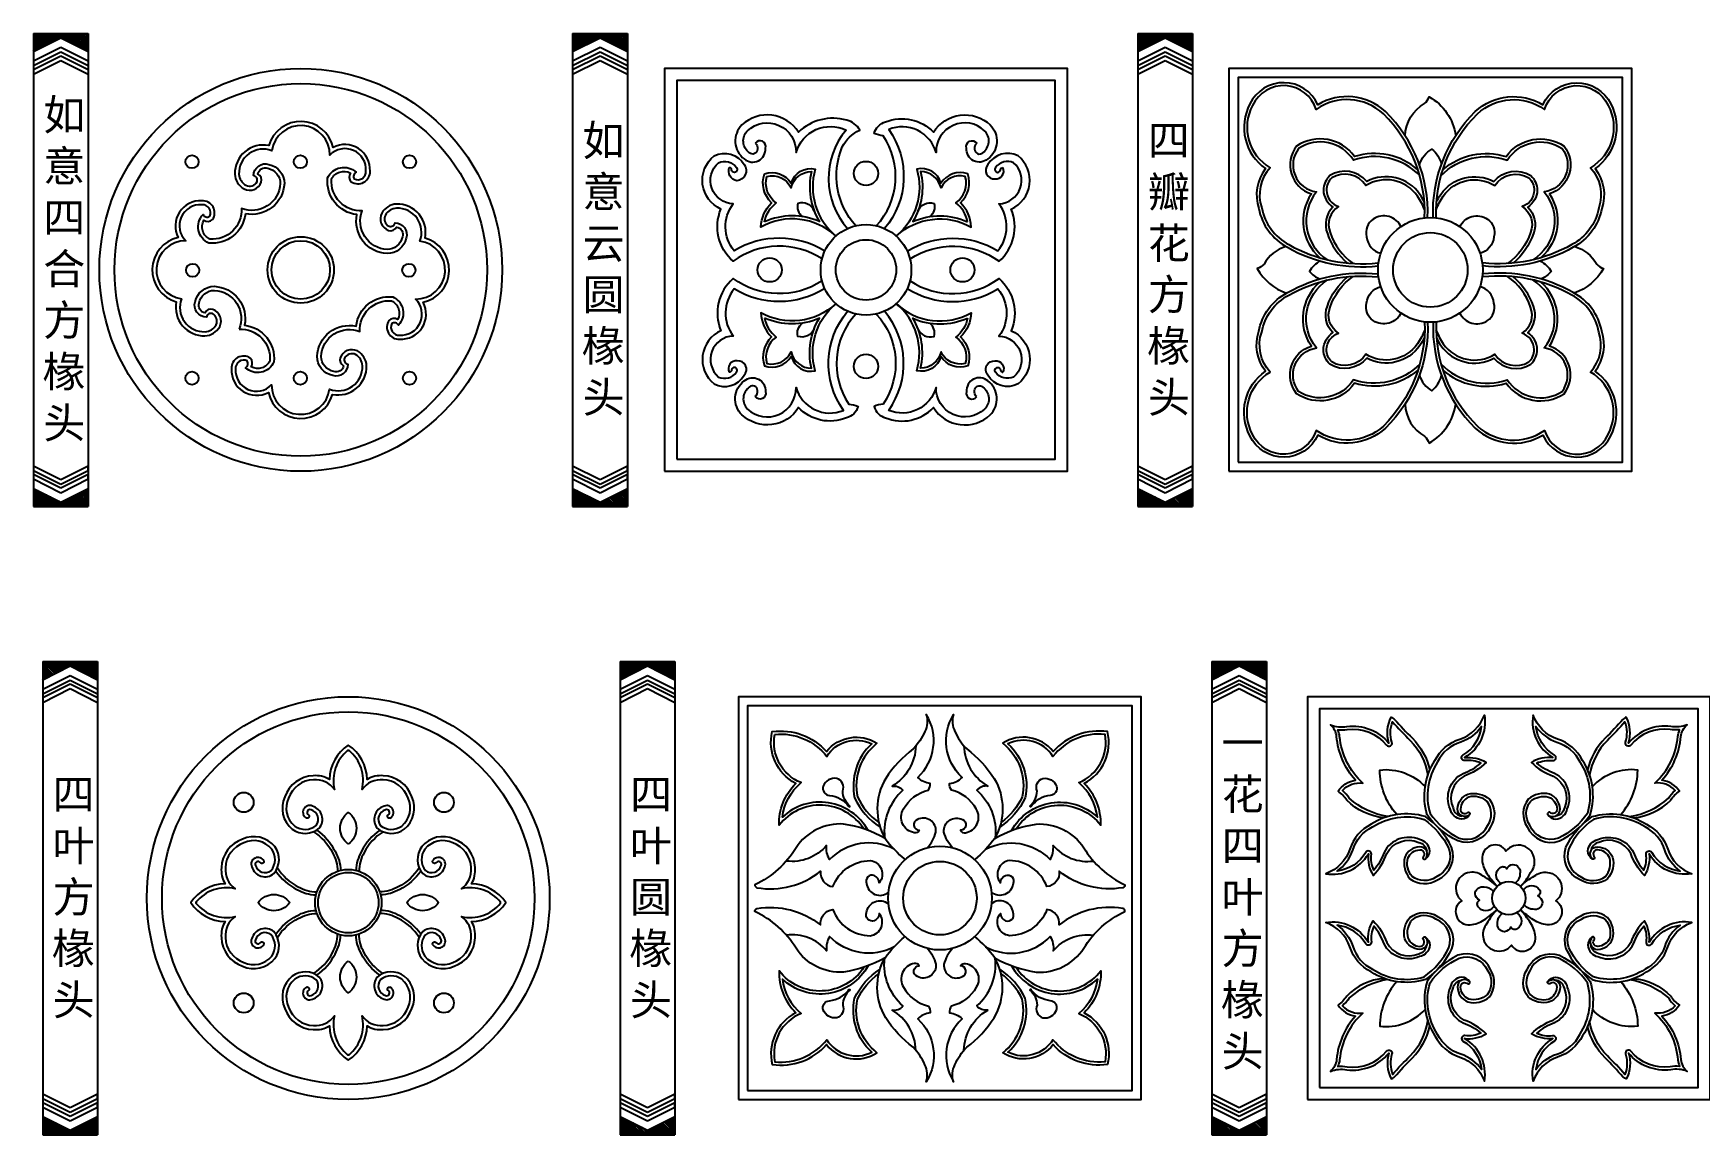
# Model space of a CAD drawing. Extents: x -66030 to 95157, y -13132 to 45879.
# Drawn here: x -62787 to -61132, y -326 to 767 of the extents above; entities that cross this region are included whole.
import ezdxf

# ---------------------------------------------------------------- set-up
doc = ezdxf.new("R2010")
doc.units = 0
doc.header["$LTSCALE"] = 100
doc.header["$MEASUREMENT"] = 0
for name, color, linetype in [('3', 11, 'CONTINUOUS'), ('4', 121, 'CONTINUOUS'), ('BH', 21, 'CONTINUOUS'), ('TEXT', 105, 'CONTINUOUS')]:
    doc.layers.add(name, color=color, linetype=linetype)
doc.styles.add('HZ', font='simhei.ttf')

# ---------------------------------------------------------------- blocks, each defined once
blk = doc.blocks.new('A$C16F37A51')
at = {"layer": '3'}
for p, q in [((0, 469.8), (0, 0)), ((0, 469.8), (54.4, 469.8)), ((0, 469.8), (0, 451.8)), ((0, 451.8), (27.2, 465.4)), ((27.2, 465.4), (54.4, 451.8)), ((54.4, 469.8), (54.4, 0)), ((54.4, 469.8), (54.4, 451.8)), ((0, 442.5), (27.2, 456.1)), ((0, 437.8), (27.2, 451.4)), ((0, 434), (27.2, 447.6)), ((27.2, 456.1), (54.4, 442.5)), ((27.2, 451.4), (54.4, 437.8)), ((27.2, 447.6), (54.4, 434)), ((0, 429.3), (27.2, 442.9)), ((0, 442.5), (0, 437.8)), ((0, 434), (0, 429.3)), ((27.2, 442.9), (54.4, 429.3)), ((54.4, 442.5), (54.4, 437.8)), ((54.4, 434), (54.4, 429.3)), ((0, 40.5), (27.2, 26.9)), ((0, 35.8), (27.2, 22.2)), ((27.2, 26.9), (54.4, 40.5)), ((27.2, 22.2), (54.4, 35.8)), ((54.4, 35.8), (54.4, 40.5)), ((0, 32), (27.2, 18.4)), ((0, 27.3), (27.2, 13.7)), ((0, 18), (27.2, 4.4)), ((27.2, 18.4), (54.4, 32)), ((27.2, 13.7), (54.4, 27.3)), ((27.2, 4.4), (54.4, 18)), ((54.4, 27.3), (54.4, 32)), ((54.4, 0), (54.4, 18)), ((0, 0), (54.4, 0))]:
    blk.add_line(p, q, dxfattribs=at)
at = {"layer": 'BH'}
for p, q in [((11.9, 457.8), (0, 469.6)), ((10.5, 457), (0, 467.5)), ((9, 456.3), (0, 465.4)), ((13.3, 458.5), (1.9, 469.8)), ((14.7, 459.2), (4, 469.8)), ((16.1, 459.9), (6.2, 469.8)), ((17.5, 460.6), (8.3, 469.8)), ((18.9, 461.3), (10.4, 469.8)), ((20.4, 462), (12.5, 469.8)), ((21.8, 462.7), (14.7, 469.8)), ((23.2, 463.4), (16.8, 469.8)), ((24.6, 464.1), (18.9, 469.8)), ((26, 464.8), (21, 469.8)), ((27.9, 465.1), (23.1, 469.8)), ((32.1, 462.9), (25.3, 469.8)), ((36.4, 460.8), (27.4, 469.8)), ((40.6, 458.7), (29.5, 469.8)), ((44.9, 456.6), (31.6, 469.8)), ((49.1, 454.4), (33.7, 469.8)), ((53.4, 452.3), (35.9, 469.8)), ((54.4, 453.4), (38, 469.8)), ((54.4, 455.6), (40.1, 469.8)), ((54.4, 457.7), (42.2, 469.8)), ((54.4, 459.8), (44.4, 469.8)), ((54.4, 461.9), (46.5, 469.8)), ((54.4, 464), (48.6, 469.8)), ((54.4, 466.2), (50.7, 469.8)), ((54.4, 468.3), (52.8, 469.8)), ((7.6, 455.6), (0, 463.3)), ((6.2, 454.9), (0, 461.1)), ((4.8, 454.2), (0, 459)), ((3.4, 453.5), (0, 456.9)), ((2, 452.8), (0, 454.8)), ((0.6, 452.1), (0, 452.7)), ((18.1, 0), (0.1, 17.9)), ((54.4, 14.6), (52.1, 16.9)), ((54.4, 16.7), (53.5, 17.6)), ((15.9, 0), (0, 15.9)), ((13.8, 0), (0, 13.8)), ((11.7, 0), (0, 11.7)), ((9.6, 0), (0, 9.6)), ((7.5, 0), (0, 7.5)), ((5.3, 0), (0, 5.3)), ((3.2, 0), (0, 3.2)), ((1.1, 0), (0, 1.1)), ((20.2, 0), (4.4, 15.8)), ((22.3, 0), (8.6, 13.7)), ((24.4, 0), (12.9, 11.6)), ((26.6, 0), (17.1, 9.4)), ((28.7, 0), (21.4, 7.3)), ((30.8, 0), (25.6, 5.2)), ((32.9, 0), (28.1, 4.8)), ((35, 0), (29.5, 5.6)), ((37.2, 0), (30.9, 6.3)), ((39.3, 0), (32.3, 7)), ((41.4, 0), (33.7, 7.7)), ((43.5, 0), (35.1, 8.4)), ((45.6, 0), (36.6, 9.1)), ((47.8, 0), (38, 9.8)), ((49.9, 0), (39.4, 10.5)), ((52, 0), (40.8, 11.2)), ((54.1, 0), (42.2, 11.9)), ((54.4, 1.9), (43.6, 12.6)), ((54.4, 4), (45, 13.3)), ((54.4, 6.1), (46.5, 14)), ((54.4, 8.2), (47.9, 14.7)), ((54.4, 10.4), (49.3, 15.5)), ((54.4, 12.5), (50.7, 16.2))]:
    blk.add_line(p, q, dxfattribs=at)

msp = doc.modelspace()

# ---------------------------------------------------------------- linework, layer by layer
at = {"layer": '4'}
for points in [[(-62147.7, 344.3), (-61771.7, 344.3), (-61771.7, 720.3), (-62147.7, 720.3)], [(-61590.2, 341.3), (-61208.2, 341.3), (-61208.2, 723.3), (-61590.2, 723.3)], [(-62077.3, -282.5), (-61695.3, -282.5), (-61695.3, 99.5), (-62077.3, 99.5)], [(-61509.3, -279.5), (-61133.3, -279.5), (-61133.3, 96.5), (-61509.3, 96.5)]]:
    msp.add_lwpolyline(points, close=True, dxfattribs=at)
for points in [[(-61401.9, 584.2, 0.210341), (-61443.8, 689.5, 0.333676), (-61511, 696.3, 0.63855), (-61578.4, 697.1, 0.379196), (-61562.9, 632.9, 0.249979), (-61569.6, 593.2, 0.228228), (-61541.1, 554.8, 0.15794), (-61451.1, 536.3)], [(-61404.9, 584.3, 0.21025), (-61445.9, 687.3, 0.353315), (-61512.6, 691.7, 0.68347), (-61575.7, 695.7, 0.405372), (-61558.3, 633.8, 0.274517), (-61566.7, 594, 0.229486), (-61539.7, 557.4, 0.158023), (-61451.4, 539.3, 0.158023)], [(-61396.5, 584.2, -0.210341), (-61354.6, 689.5, -0.333676), (-61287.4, 696.3, -0.63855), (-61220.1, 697.1, -0.379196), (-61235.6, 632.9, -0.249979), (-61228.9, 593.2, -0.228228), (-61257.3, 554.8, -0.15794), (-61347.4, 536.3)], [(-61393.5, 584.3, -0.21025), (-61352.5, 687.3, -0.353315), (-61285.8, 691.7, -0.68347), (-61222.7, 695.7, -0.405372), (-61240.2, 633.8, -0.274517), (-61231.8, 594, -0.229486), (-61258.7, 557.4, -0.158023), (-61347, 539.3, -0.158023)], [(-61424.2, 665.5, -0.264486), (-61404.9, 697.5, 0.123152), (-61400.5, 704.2, -0.235769), (-61374, 665.7, -0.235769)], [(-62582.3, 473.4, -0.457476), (-62551.8, 442, -0.428123), (-62570.4, 436, 0.356908), (-62571.2, 444.7, 0.616376), (-62589.9, 434.1, 0.581397), (-62553.3, 410.6, 0.778638), (-62489.5, 408.7, 0.478074), (-62455.7, 437.1, 0.256975), (-62464.8, 451.8, 0.446785), (-62481.9, 445, 0.387299), (-62478.5, 437.2, -0.460403), (-62488.4, 431.3, -0.353467), (-62500.9, 446.4, -0.514858), (-62462.3, 471.1, -0.457476), (-62430.9, 501.6, -0.428123), (-62424.9, 482.9, 0.356908), (-62433.6, 482.2, 0.616376), (-62423, 463.5, 0.581397), (-62399.5, 500.1, 0.778638), (-62397.6, 563.9, 0.478074), (-62425.9, 597.7, 0.256975), (-62440.7, 588.6, 0.446785), (-62433.9, 571.5, 0.387299), (-62426.1, 574.9, -0.460403), (-62420.2, 565, -0.353467), (-62435.3, 552.5, -0.514858), (-62460, 591.1, -0.457476), (-62490.5, 622.5, -0.428123), (-62471.8, 628.5, 0.356908), (-62471.1, 619.8, 0.616376), (-62452.3, 630.4, 0.581397), (-62489, 653.9, 0.778638), (-62552.8, 655.8, 0.478074), (-62586.6, 627.4, 0.256975), (-62577.4, 612.7, 0.446785), (-62560.3, 619.5, 0.387299), (-62563.7, 627.3, -0.460403), (-62553.9, 633.2, -0.353467), (-62541.4, 618.1, -0.514858), (-62580, 593.4, -0.457476), (-62611.4, 562.9, -0.428123), (-62617.4, 581.6, 0.356908), (-62608.7, 582.3, 0.616376), (-62619.3, 601, 0.581397), (-62642.8, 564.4, 0.778638), (-62644.7, 500.6, 0.478074), (-62616.3, 466.8, 0.256975), (-62601.6, 475.9, 0.446785), (-62608.4, 493.1, 0.387299), (-62616.2, 489.6, -0.460403), (-62622.1, 499.5, -0.353467), (-62606.9, 512, -0.514858), (-62582.3, 473.4)], [(-61969.8, 576.1, -0.291824), (-61983.3, 654.5, -0.155883), (-61966, 671.1, 0.228974), (-61978.9, 680.9, 0.272884), (-62026.7, 669, 0.474511), (-62083, 676.2, 0.454793), (-62080.7, 642.5, 0.675715), (-62059.6, 653.2, 0.873596), (-62069.7, 658.1)], [(-61949.5, 576.1, 0.347716), (-61942.6, 665.5, -0.090091), (-61951.7, 667.9, -0.261777), (-61940.2, 679.2, -0.308976), (-61892.6, 669, -0.474511), (-61836.3, 676.2, -0.454793), (-61838.7, 642.5, -0.675715), (-61859.8, 653.2, -0.873596), (-61849.7, 658.1)], [(-62069.7, 658.1, -0.305445), (-62067.5, 652.1, -0.66126), (-62075.6, 648.7, -0.459148), (-62077.4, 670.5, -0.664585), (-62029.2, 649, -0.460972), (-61979.4, 671.2, 0.373087), (-61978, 573.4, 0.343275)], [(-61849.7, 658.1, 0.305445), (-61851.8, 652.1, 0.66126), (-61843.7, 648.7, 0.459148), (-61841.9, 670.5, 0.664585), (-61890.1, 649, 0.445921), (-61937.2, 671.8, -0.343275), (-61941.3, 573.4, -0.343275)], [(-61411.5, 631.7, 0.260433), (-61474.4, 644.9, 0.403338), (-61532.1, 655.2, 0.52716), (-61517.4, 607.9, 0.376107), (-61509, 544.4, 0.376107)], [(-61386.9, 631.7, -0.260433), (-61324, 644.9, -0.403338), (-61266.4, 655.2, -0.52716), (-61281, 607.9, -0.376107), (-61289.5, 544.4, -0.376107)], [(-62003.3, 543.2, 0.311213), (-62091.7, 540.9, -0.321683), (-62103.8, 592.7, -0.558657), (-62110.6, 645.5, -0.39777), (-62080.7, 636.9, -0.603459), (-62088.1, 620.9, -0.456883), (-62095.6, 633.9)], [(-61916, 543.2, -0.311213), (-61827.6, 540.9, 0.321683), (-61815.5, 592.7, 0.558657), (-61808.7, 645.5, 0.39777), (-61838.6, 636.9, 0.685255), (-61831.6, 622.6, 0.58571), (-61823.7, 633.9)], [(-61409.8, 625.9, 0.291632), (-61475.6, 641.3, 0.416032), (-61530, 653, 0.574135), (-61512.3, 609.8, 0.451306), (-61501.2, 542.3, 0.451306)], [(-61410, 636.6, -0.204666), (-61397.6, 652.3, -0.134377), (-61388.1, 637.6, -0.134377)], [(-61388.6, 625.9, -0.291632), (-61322.8, 641.3, -0.416032), (-61268.4, 653, -0.574135), (-61286.1, 609.8, -0.451306), (-61297.3, 542.3, -0.451306)], [(-62000.6, 550.9, 0.282937), (-62090.6, 551.2, -0.348252), (-62091.6, 598, -0.682751), (-62106.2, 638.7, -0.356415), (-62088.3, 633.9, -0.569561), (-62090.2, 629.1, -0.347266), (-62093.3, 631.7, 0.447586), (-62095.6, 633.9)], [(-61989.8, 566, 0.324725), (-62064.1, 574.9, -0.190025), (-62053.5, 598.9, -0.291869), (-62060.6, 627.6, -0.350217), (-62033.9, 618.3, -0.408827), (-62010.1, 632.4, 0.300208), (-61989.6, 565.9, 0.300208)], [(-61929.5, 566, -0.324725), (-61855.2, 574.9, 0.190025), (-61865.8, 598.9, 0.291869), (-61858.7, 627.6, 0.350217), (-61885.4, 618.3, 0.408827), (-61909.3, 632.4, -0.300208), (-61929.7, 565.9, -0.300208)], [(-61918.7, 550.9, -0.282937), (-61828.7, 551.2, 0.348252), (-61827.7, 598, 0.682751), (-61813.1, 638.7, 0.356415), (-61831, 633.9, 0.569561), (-61829.1, 629.1, 0.347266), (-61826, 631.7, -0.447586), (-61823.7, 633.9)], [(-61405.2, 599.9, 0.027348), (-61409.5, 607.3, 0.380727), (-61462.4, 620, 0.379513), (-61499, 626, 0.204236), (-61505.4, 611.4, 0.249541), (-61495.9, 594.6, 0.304406), (-61501.5, 568.4, 0.141067), (-61481.4, 539.1, 0.141067)], [(-61393.2, 599.9, -0.027348), (-61388.9, 607.3, -0.380727), (-61336, 620, -0.379513), (-61299.5, 626, -0.204236), (-61293, 611.4, -0.249541), (-61302.5, 594.6, -0.304406), (-61296.9, 568.4, -0.141067), (-61317, 539.1, -0.141067)], [(-61404.8, 591.9, 0.051949), (-61412, 605.6, 0.400231), (-61463.2, 616, 0.405646), (-61497.1, 623.6, 0.199157), (-61502.4, 611.4, 0.317924), (-61490.3, 595.2, 0.365472), (-61498.7, 569.4, 0.160251), (-61476, 538.7, 0.160251)], [(-61393.6, 591.9, -0.051949), (-61386.4, 605.6, -0.400231), (-61335.2, 616, -0.405646), (-61301.3, 623.6, -0.199157), (-61296, 611.4, -0.317924), (-61308.1, 595.2, -0.365472), (-61299.7, 569.4, -0.160251), (-61322.5, 538.7, -0.160251)], [(-62011.2, 590.7, 0.400437), (-62027.3, 598.3, 0.31192), (-62022.9, 585.2)], [(-61908.1, 590.7, -0.400437), (-61892.1, 598.3, -0.31192), (-61896.4, 585.2)], [(-61428.2, 574.8, 0.462407), (-61456, 582.7, 0.321114), (-61462.5, 565.2, 0.319748), (-61448.1, 548.8, 0.319748)], [(-61370.2, 574.8, -0.462407), (-61342.4, 582.7, -0.321114), (-61336, 565.2, -0.319748), (-61350.3, 548.8, -0.319748)], [(-61542.6, 555.6, 0.192112), (-61564.4, 537.9, -0.123152), (-61571.1, 533.6, 0.187669), (-61542, 509.3)], [(-61255.8, 555.6, -0.192112), (-61234, 537.9, 0.123152), (-61227.3, 533.6, -0.187669), (-61256.4, 509.3)], [(-61508.5, 541.1, 0.150005), (-61519.2, 530.7, 0.093507), (-61509.4, 523.2)], [(-61289.9, 541.1, -0.150005), (-61279.2, 530.7, -0.093507), (-61289, 523.2)], [(-62003.3, 521.4, -0.311213), (-62091.7, 523.7, 0.321683), (-62103.8, 471.9, 0.558657), (-62110.6, 419.1, 0.39777), (-62080.7, 427.7, 0.685255), (-62087.7, 442, 0.58571), (-62095.6, 430.7)], [(-62000.6, 513.7, -0.282937), (-62090.6, 513.4, 0.348252), (-62091.6, 466.6, 0.682751), (-62106.2, 425.9, 0.356415), (-62088.3, 430.7, 0.569561), (-62090.2, 435.5, 0.347266), (-62093.3, 432.9, -0.447586), (-62095.6, 430.7)], [(-61918.7, 513.7, 0.282937), (-61828.7, 513.4, -0.348252), (-61827.7, 466.6, -0.682751), (-61813.1, 425.9, -0.356415), (-61831, 430.7, -0.569561), (-61829.1, 435.5, -0.347266), (-61826, 432.9, 0.447586), (-61823.7, 430.7)], [(-61916, 521.4, 0.311213), (-61827.6, 523.7, -0.321683), (-61815.5, 471.9, -0.558657), (-61808.7, 419.1, -0.39777), (-61838.6, 427.7, -0.685255), (-61831.6, 442, -0.58571), (-61823.7, 430.7)], [(-61401.9, 480.4, -0.210341), (-61443.8, 375.1, -0.333676), (-61511, 368.3, -0.63855), (-61578.4, 367.5, -0.379196), (-61562.9, 431.7, -0.249979), (-61569.6, 471.4, -0.228228), (-61541.1, 509.8, -0.15794), (-61451.1, 528.3)], [(-61404.9, 480.3, -0.21025), (-61445.9, 377.3, -0.353315), (-61512.6, 372.9, -0.68347), (-61575.7, 368.9, -0.405372), (-61558.3, 430.8, -0.274517), (-61566.7, 470.6, -0.229486), (-61539.7, 507.2, -0.158023), (-61451.4, 525.3, -0.158023)], [(-61411.5, 432.9, -0.260433), (-61474.4, 419.7, -0.403338), (-61532.1, 409.4, -0.52716), (-61517.4, 456.7, -0.376107), (-61509, 520.2, -0.376107)], [(-61409.8, 438.7, -0.291632), (-61475.6, 423.3, -0.416032), (-61530, 411.6, -0.574135), (-61512.3, 454.8, -0.451306), (-61501.2, 522.3, -0.451306)], [(-61405.2, 464.7, -0.027348), (-61409.5, 457.3, -0.380727), (-61462.4, 444.6, -0.379513), (-61499, 438.6, -0.204236), (-61505.4, 453.2, -0.249541), (-61495.9, 470, -0.304406), (-61501.5, 496.2, -0.141067), (-61481.4, 525.5, -0.141067)], [(-61404.8, 472.7, -0.051949), (-61412, 459, -0.400231), (-61463.2, 448.6, -0.405646), (-61497.1, 441, -0.199157), (-61502.4, 453.2, -0.317924), (-61490.3, 469.4, -0.365472), (-61498.7, 495.2, -0.160251), (-61476, 525.9, -0.160251)], [(-61428.2, 489.8, -0.462407), (-61456, 481.9, -0.321114), (-61462.5, 499.4, -0.319748), (-61448.1, 515.8, -0.319748)], [(-61396.5, 480.4, 0.210341), (-61354.6, 375.1, 0.333676), (-61287.4, 368.3, 0.63855), (-61220.1, 367.5, 0.379196), (-61235.6, 431.7, 0.249979), (-61228.9, 471.4, 0.228228), (-61257.3, 509.8, 0.15794), (-61347.4, 528.3)], [(-61393.5, 480.3, 0.21025), (-61352.5, 377.3, 0.353315), (-61285.8, 372.9, 0.68347), (-61222.7, 368.9, 0.405372), (-61240.2, 430.8, 0.274517), (-61231.8, 470.6, 0.229486), (-61258.7, 507.2, 0.158023), (-61347, 525.3, 0.158023)], [(-61393.6, 472.7, 0.051949), (-61386.4, 459, 0.400231), (-61335.2, 448.6, 0.405646), (-61301.3, 441, 0.199157), (-61296, 453.2, 0.317924), (-61308.1, 469.4, 0.365472), (-61299.7, 495.2, 0.160251), (-61322.5, 525.9, 0.160251)], [(-61393.2, 464.7, 0.027348), (-61388.9, 457.3, 0.380727), (-61336, 444.6, 0.379513), (-61299.5, 438.6, 0.204236), (-61293, 453.2, 0.249541), (-61302.5, 470, 0.304406), (-61296.9, 496.2, 0.141067), (-61317, 525.5, 0.141067)], [(-61388.6, 438.7, 0.291632), (-61322.8, 423.3, 0.416032), (-61268.4, 411.6, 0.574135), (-61286.1, 454.8, 0.451306), (-61297.3, 522.3, 0.451306)], [(-61386.9, 432.9, 0.260433), (-61324, 419.7, 0.403338), (-61266.4, 409.4, 0.52716), (-61281, 456.7, 0.376107), (-61289.5, 520.2, 0.376107)], [(-61370.2, 489.8, 0.462407), (-61342.4, 481.9, 0.321114), (-61336, 499.4, 0.319748), (-61350.3, 515.8, 0.319748)], [(-61989.8, 498.6, -0.324725), (-62064.1, 489.7, 0.190025), (-62053.5, 465.7, 0.291869), (-62060.6, 437, 0.350217), (-62033.9, 446.3, 0.408827), (-62010.1, 432.2, -0.300208), (-61989.6, 498.7, -0.300208)], [(-61929.5, 498.6, 0.324725), (-61855.2, 489.7, -0.190025), (-61865.8, 465.7, -0.291869), (-61858.7, 437, -0.350217), (-61885.4, 446.3, -0.408827), (-61909.3, 432.2, 0.300208), (-61929.7, 498.7, 0.300208)], [(-61969.8, 488.5, 0.347716), (-61976.7, 399.1, -0.090091), (-61967.6, 396.7, -0.261777), (-61979.1, 385.4, -0.308976), (-62026.7, 395.6, -0.474511), (-62083, 388.4, -0.454793), (-62080.7, 422.1, -0.675715), (-62059.6, 411.4, -0.873596), (-62069.7, 406.5)], [(-62069.7, 406.5, 0.305445), (-62067.5, 412.5, 0.66126), (-62075.6, 415.9, 0.459148), (-62077.4, 394.1, 0.664585), (-62029.2, 415.6, 0.445921), (-61982.1, 392.8, -0.343275), (-61978, 491.2, -0.343275)], [(-61949.5, 488.5, -0.347716), (-61942.6, 399.1, 0.090091), (-61951.7, 396.7, 0.261777), (-61940.2, 385.4, 0.308976), (-61892.6, 395.6, 0.474511), (-61836.3, 388.4, 0.454793), (-61838.7, 422.1, 0.675715), (-61859.8, 411.4, 0.873596), (-61849.7, 406.5)], [(-61849.7, 406.5, -0.305445), (-61851.8, 412.5, -0.66126), (-61843.7, 415.9, -0.459148), (-61841.9, 394.1, -0.664585), (-61890.1, 415.6, -0.445921), (-61937.2, 392.8, 0.343275), (-61941.3, 491.2, 0.343275)], [(-62011.2, 473.9, -0.400437), (-62027.3, 466.3, -0.31192), (-62022.9, 479.4)], [(-61908.1, 473.9, 0.400437), (-61892.1, 466.3, 0.31192), (-61896.4, 479.4)], [(-61410, 428, 0.204666), (-61397.6, 412.3, 0.134377), (-61388.1, 427, 0.134377)], [(-61424.2, 399.1, 0.264486), (-61404.9, 367.1, -0.123152), (-61400.5, 360.4, 0.235769), (-61374, 398.9, 0.235769)], [(-61898.8, -41.5, 0.118016), (-61890.3, -25.9, 0.598799), (-61908.7, -13.5, 0.824826), (-61906.9, -24.1, -0.375459), (-61911.8, -26.6, -0.529725), (-61922.4, -3, -0.213898), (-61897.7, 15.7, 0.173373), (-61896, 22.4, -0.183929), (-61908.3, 28.4, 0.358979), (-61899.8, 90.8, -0.196823), (-61901.3, 73.9, -0.089586), (-61912.9, 56.6, 0.087574), (-61940.1, 27.4, 0.271124), (-61940.8, -32.2, 0.057371), (-61920.9, -53.3)], [(-61873.8, -41.5, -0.118016), (-61882.3, -25.9, -0.598799), (-61864, -13.5, -0.824826), (-61865.7, -24.1, 0.375459), (-61860.8, -26.6, 0.529725), (-61850.2, -3, 0.213898), (-61874.9, 15.7, -0.173373), (-61876.7, 22.4, 0.183929), (-61864.3, 28.4, -0.358979), (-61872.8, 90.8, 0.196823), (-61871.4, 73.9, 0.089586), (-61859.7, 56.6, -0.087574), (-61832.5, 27.4, -0.271124), (-61831.8, -32.2, -0.057371), (-61851.7, -53.3)], [(-61445.2, -11.7, -0.177494), (-61482.2, 5.7, 0.108185), (-61490.9, 14.7, -0.209), (-61473.5, 25.6, -0.16407), (-61492.3, 68.9, 0.192218), (-61498.5, 80.6, 0.140849), (-61482.2, 78.9, -0.259724), (-61440.3, 62.3, -0.194632), (-61438.1, 88.2, -0.090131), (-61434.8, 86, 0.017725), (-61417.1, 67.2, -0.138714), (-61399.7, 35.8)], [(-61441.6, -10.5, -0.143529), (-61479.8, 7.6, 0.080149), (-61486.6, 15.3, -0.254656), (-61466.2, 22.6, -0.19002), (-61489.3, 69.1, 0.081096), (-61491.1, 75.6, 0.071913), (-61481.7, 76, -0.259291), (-61442.6, 60.4, 0.823735), (-61437.4, 63.2, -0.166682), (-61436.8, 83.7, 0.017419), (-61419.2, 65.1, -0.157629), (-61401.7, 30.5)], [(-61362.1, -6.3, -0.5517), (-61359.9, -8.3, -0.69985), (-61372.2, -3, -0.300116), (-61361.9, 11.7, -0.247082), (-61340.5, 6.7, -0.317573), (-61339.5, -20.7, -0.393549), (-61371.9, -34.7, -0.129732), (-61402.3, -8.7, -0.220773), (-61394.6, 45.3, -0.203944), (-61369.9, 66.3, 0.228374), (-61345.5, 90.3, -0.310894), (-61365.2, 48, -0.167257), (-61343.9, 43.3, -0.113281), (-61365.6, 29.6, 0.396295), (-61376.6, -2, 0.340546), (-61367.9, -10)], [(-61280.6, -6.3, 0.5517), (-61282.8, -8.3, 0.69985), (-61270.4, -3, 0.300116), (-61280.8, 11.7, 0.247082), (-61302.1, 6.7, 0.317573), (-61303.1, -20.7, 0.393549), (-61270.8, -34.7, 0.129732), (-61240.4, -8.7, 0.220773), (-61248.1, 45.3, 0.203944), (-61272.8, 66.3, -0.228374), (-61297.1, 90.3, 0.310894), (-61277.4, 48, 0.167257), (-61298.8, 43.3, 0.113281), (-61277.1, 29.6, -0.396295), (-61266.1, -2, -0.340546), (-61274.7, -10)], [(-61197.5, -11.7, 0.177494), (-61160.5, 5.7, -0.108185), (-61151.8, 14.7, 0.209), (-61169.2, 25.6, 0.16407), (-61150.4, 68.9, -0.192218), (-61144.1, 80.6, -0.140849), (-61160.5, 78.9, 0.259724), (-61202.4, 62.3, 0.194632), (-61204.6, 88.2, 0.090131), (-61207.9, 86, -0.017725), (-61225.6, 67.2, 0.138714), (-61243, 35.8)], [(-61201.1, -10.5, 0.143529), (-61162.8, 7.6, -0.080149), (-61156, 15.3, 0.254656), (-61176.4, 22.6, 0.19002), (-61153.4, 69.1, -0.081096), (-61151.6, 75.6, -0.071913), (-61160.9, 76, 0.259291), (-61200.1, 60.4, -0.823735), (-61205.3, 63.2, 0.166682), (-61205.9, 83.7, -0.017419), (-61223.4, 65.1, 0.157629), (-61241, 30.5)], [(-61961.9, -22.8, 0.517003), (-62046.1, -19.2, -0.208007), (-62029.5, 22.4, -0.343363), (-62052.8, 73.8, -0.24994), (-61998.9, 54.1, -0.385527), (-61948.8, 62.2, 0.285324), (-61968.2, 9, 0.127591), (-61947, -16.4, 0.127591)], [(-61957.5, -24.4, 0.489429), (-62042.8, -11.1, -0.189914), (-62024.2, 23.2, -0.358358), (-62050.3, 71.1, -0.257673), (-61998.7, 49.2, -0.382209), (-61954, 61.7, 0.266121), (-61971, 8, 0.142154), (-61945.8, -20.9, 0.1289)], [(-61815.1, -24.4, -0.489429), (-61729.9, -11.1, 0.189914), (-61748.4, 23.2, 0.358358), (-61722.3, 71.1, 0.257673), (-61774, 49.2, 0.382209), (-61818.7, 61.7, -0.266121), (-61801.6, 8, -0.142154), (-61826.9, -20.9, -0.1289)], [(-61810.7, -22.8, -0.517003), (-61726.5, -19.2, 0.208007), (-61743.1, 22.4, 0.343363), (-61719.8, 73.8, 0.24994), (-61773.8, 54.1, 0.385527), (-61823.9, 62.2, -0.285324), (-61804.5, 9, -0.127591), (-61825.6, -16.4, -0.127591)], [(-61359.9, -8.3, -0.252585), (-61368.2, -13, -0.331882), (-61379.5, -2.9, -0.39485), (-61366.7, 32.4, 0.095049), (-61349, 42.6, 0.13343), (-61364.9, 45, -0.810817), (-61366.8, 50.6, 0.232992), (-61348.3, 78.8, -0.155666), (-61369, 63.5, 0.205339), (-61392, 43.8, 0.219498), (-61399.5, -7.4, 0.127578), (-61370.7, -31.9, 0.394693), (-61342.2, -19.2, 0.316776), (-61342.7, 4.6, 0.240762), (-61361, 8.8, 0.297421), (-61369.2, -3.1, 0.703196), (-61362.1, -6.3)], [(-61282.8, -8.3, 0.252585), (-61274.5, -13, 0.331882), (-61263.2, -2.9, 0.39485), (-61275.9, 32.4, -0.095049), (-61293.6, 42.6, -0.13343), (-61277.8, 45, 0.810817), (-61275.9, 50.6, -0.232992), (-61294.4, 78.8, 0.155666), (-61273.7, 63.5, -0.205339), (-61250.7, 43.8, -0.219498), (-61243.2, -7.4, -0.127578), (-61271.9, -31.9, -0.394693), (-61300.5, -19.2, -0.316776), (-61299.9, 4.6, -0.240762), (-61281.7, 8.8, -0.297421), (-61273.4, -3.1, -0.703196), (-61280.6, -6.3)], [(-62432.5, -12.2, 0.954643), (-62438.3, -0.1, 0.531668), (-62445.1, -22.1, 0.346243), (-62418.3, -23.1, 0.342363), (-62410.8, 9.1, 0.309614), (-62439.1, 30, 0.157446), (-62455.2, 26.4, 0.242804), (-62473.9, 60.5, 0.242804), (-62492.6, 26.4, 0.157446), (-62508.7, 30, 0.309614), (-62537, 9.1, 0.342363), (-62529.5, -23.1, 0.346243), (-62502.7, -22.1, 0.531668), (-62509.5, -0.1, 0.954643), (-62515.4, -12.2)], [(-62432.5, -12.2, -0.749268), (-62434.4, -8.7, 0.975797), (-62436.9, -3.8, 0.533048), (-62442.1, -19.3, 0.342373), (-62420.7, -19.9, 0.34337), (-62414.5, 7.7, 0.312214), (-62439.3, 26, 0.269885), (-62460.2, 16.3, 0.28994), (-62473.5, 55.3, 0.003232), (-62473.9, 54.9, 0.003232), (-62474.3, 55.3, 0.28994), (-62487.6, 16.3, 0.269885), (-62508.5, 26, 0.312214), (-62533.3, 7.7, 0.34337), (-62527.1, -19.9, 0.342373), (-62505.7, -19.3, 0.533048), (-62510.9, -3.8, 0.975797), (-62513.4, -8.7, -0.749268), (-62515.4, -12.2)], [(-61910.2, 59.7, -0.256224), (-61933.8, 19.7, -0.25599), (-61923, 15.7, 0.244565), (-61941.2, -31.4, 0.244565)], [(-61862.5, 59.7, 0.256224), (-61838.8, 19.7, 0.25599), (-61849.7, 15.7, -0.244565), (-61831.4, -31.4, -0.244565)], [(-61432.6, -8.5, -0.17809), (-61449.5, 35.7, -0.239334), (-61404.4, 19.2)], [(-61210.1, -8.5, 0.17809), (-61193.2, 35.7, 0.239334), (-61238.3, 19.2)], [(-61406.5, -50.7, 0.5517), (-61404.5, -52.9, 0.69985), (-61409.8, -40.6, 0.300116), (-61424.5, -50.9, 0.247082), (-61419.5, -72.3, 0.317573), (-61392.1, -73.3, 0.393549), (-61378.1, -40.9, 0.129732), (-61404.1, -10.6, 0.220773), (-61458.1, -18.2, 0.203944), (-61479.1, -42.9, -0.228374), (-61503.1, -67.3, 0.310894), (-61460.8, -47.6, 0.167257), (-61456.1, -68.9, 0.113281), (-61442.5, -47.3, -0.396295), (-61410.8, -36.2, -0.340546), (-61402.8, -44.9)], [(-61404.5, -52.9, 0.252585), (-61399.8, -44.6, 0.331882), (-61409.9, -33.4, 0.39485), (-61445.2, -46.1, -0.095049), (-61455.4, -63.8, -0.13343), (-61457.8, -47.9, 0.810817), (-61463.4, -46.1, -0.232992), (-61491.6, -64.6, 0.155666), (-61476.3, -43.8, -0.205339), (-61456.6, -20.8, -0.219498), (-61405.5, -13.3, -0.127578), (-61380.9, -42.1, -0.394693), (-61393.6, -70.6, -0.316776), (-61417.4, -70.1, -0.240762), (-61421.6, -51.9, -0.297421), (-61409.7, -43.6, -0.703196), (-61406.5, -50.7)], [(-61236.1, -50.7, -0.5517), (-61238.2, -52.9, -0.69985), (-61232.9, -40.6, -0.300116), (-61218.2, -50.9, -0.247082), (-61223.2, -72.3, -0.317573), (-61250.5, -73.3, -0.393549), (-61264.5, -40.9, -0.129732), (-61238.5, -10.6, -0.220773), (-61184.5, -18.2, -0.203944), (-61163.5, -42.9, 0.228374), (-61139.6, -67.3, -0.310894), (-61181.9, -47.6, -0.167257), (-61186.5, -68.9, -0.113281), (-61200.2, -47.3, 0.396295), (-61231.9, -36.2, 0.340546), (-61239.8, -44.9)], [(-61238.2, -52.9, -0.252585), (-61242.8, -44.6, -0.331882), (-61232.8, -33.4, -0.39485), (-61197.4, -46.1, 0.095049), (-61187.2, -63.8, 0.13343), (-61184.9, -47.9, -0.810817), (-61179.3, -46.1, 0.232992), (-61151.1, -64.6, -0.155666), (-61166.4, -43.8, 0.205339), (-61186, -20.8, 0.219498), (-61237.2, -13.3, 0.127578), (-61261.7, -42.1, 0.394693), (-61249.1, -70.6, 0.316776), (-61225.3, -70.1, 0.240762), (-61221.1, -51.9, 0.297421), (-61233, -43.6, 0.703196), (-61236.1, -50.7)], [(-62557.7, -54.6, 0.954643), (-62569.8, -60.4, 0.531668), (-62547.8, -67.2, 0.346243), (-62546.8, -40.4, 0.342363), (-62579, -32.9, 0.309614), (-62599.9, -61.2, 0.157446), (-62596.3, -77.3, 0.242804), (-62630.4, -96, 0.242804), (-62596.3, -114.7, 0.157446), (-62599.9, -130.8, 0.309614), (-62579, -159.1, 0.342363), (-62546.8, -151.6, 0.346243), (-62547.8, -124.8, 0.531668), (-62569.8, -131.6, 0.954643), (-62557.7, -137.5)], [(-62508.4, -25.6, -0.134379), (-62489.7, -46.3, -0.136227), (-62484.6, -64.8, -0.125742)], [(-62505.3, -24, -0.125944), (-62487.1, -44.9, -0.129851), (-62481.6, -63.9)], [(-62442.5, -24, 0.125944), (-62460.7, -44.9, 0.129851), (-62466.2, -63.9, 0.129851)], [(-62439.4, -25.6, 0.134379), (-62458.1, -46.3, 0.136227), (-62463.2, -64.8, 0.136227)], [(-62390.1, -137.5, 0.954643), (-62378, -131.6, 0.531668), (-62400, -124.8, 0.346243), (-62401, -151.6, 0.342363), (-62368.8, -159.1, 0.309614), (-62347.9, -130.8, 0.157446), (-62351.5, -114.7, 0.242804), (-62317.4, -96, 0.242804), (-62351.5, -77.3, 0.157446), (-62347.9, -61.2, 0.309614), (-62368.8, -32.9, 0.342363), (-62401, -40.4, 0.346243), (-62400, -67.2, 0.531668), (-62378, -60.4, 0.954643), (-62390.1, -54.6)], [(-61940.8, -32.2, 0.094344), (-61982, -18, 0.270819), (-62029.2, -41.6, -0.147428), (-62070, -78.2, 0.366328), (-62068.1, -81.2, 0.211571), (-62004.8, -64.8, 0.40824), (-61992.7, -80.1, -0.30939), (-61955.3, -54.2, -0.58947), (-61946.6, -76.3, 0.302874), (-61951.5, -69, 0.653112), (-61959.1, -77, 0.590348), (-61937.5, -85.8, 0.503965)], [(-61831.8, -32.2, -0.094344), (-61790.6, -18, -0.270819), (-61743.4, -41.6, 0.147428), (-61702.7, -78.2, -0.366328), (-61704.6, -81.2, -0.211571), (-61767.8, -64.8, -0.40824), (-61780, -80.1, 0.30939), (-61817.3, -54.2, 0.58947), (-61826.1, -76.3, -0.302874), (-61821.1, -69, -0.653112), (-61813.5, -77, -0.590348), (-61835.1, -85.8, -0.503965)], [(-62557.7, -54.6, -0.749268), (-62561.2, -56.5, 0.975797), (-62566.1, -59, 0.533048), (-62550.6, -64.2, 0.342373), (-62550, -42.8, 0.34337), (-62577.6, -36.6, 0.312214), (-62595.9, -61.4, 0.269885), (-62586.2, -82.3, 0.28994), (-62625.2, -95.6, 0.003232), (-62624.8, -96, 0.003232), (-62625.2, -96.4, 0.28994), (-62586.2, -109.7, 0.269885), (-62595.9, -130.6, 0.312214), (-62577.6, -155.4, 0.34337), (-62550, -149.2, 0.342373), (-62550.6, -127.8, 0.533048), (-62566.1, -133, 0.975797), (-62561.2, -135.5, -0.749268), (-62557.7, -137.5)], [(-62390.1, -137.5, -0.749268), (-62386.6, -135.5, 0.975797), (-62381.7, -133, 0.533048), (-62397.2, -127.8, 0.342373), (-62397.8, -149.2, 0.34337), (-62370.2, -155.4, 0.312214), (-62351.9, -130.6, 0.269885), (-62361.6, -109.7, 0.28994), (-62322.6, -96.4, 0.003232), (-62323, -96, 0.003232), (-62322.6, -95.6, 0.28994), (-62361.6, -82.3, 0.269885), (-62351.9, -61.4, 0.312214), (-62370.2, -36.6, 0.34337), (-62397.8, -42.8, 0.342373), (-62397.2, -64.2, 0.533048), (-62381.7, -59, 0.975797), (-62386.6, -56.5, -0.749268), (-62390.1, -54.6)], [(-61931.7, -43, 0.334494), (-61995.9, -53.3, -0.160925), (-61998.8, -39.1, -0.255184), (-62038.8, -54.7)], [(-61840.9, -43, -0.334494), (-61776.7, -53.3, 0.160925), (-61773.8, -39.1, 0.255184), (-61733.8, -54.7)], [(-61309.7, -79.8, 0.083015), (-61299.7, -66.2, 0.223389), (-61295.8, -53, 0.658765), (-61324.2, -44.8, 0.3754), (-61338.9, -39.4, 0.3422), (-61347.9, -53.2, 0.112269), (-61343.1, -67, 0.017406), (-61333, -79.8)], [(-62545.9, -64.6, 0.125944), (-62525, -82.8, 0.129851), (-62506, -88.3, 0.129851)], [(-62544.3, -61.5, 0.134379), (-62523.6, -80.2, 0.136227), (-62505.1, -85.4, 0.136227)], [(-62403.5, -61.5, -0.134379), (-62424.2, -80.2, -0.136227), (-62442.7, -85.4, -0.125742)], [(-62401.9, -64.6, -0.125944), (-62422.8, -82.8, -0.129851), (-62441.8, -88.3)], [(-61333, -79.8, 0.083015), (-61346.7, -69.8, 0.223389), (-61359.9, -65.9, 0.658765), (-61368, -94.3, 0.3754), (-61373.4, -109, 0.3422), (-61359.6, -118.1, 0.112269), (-61345.8, -113.2, 0.017406), (-61333, -103.1)], [(-61329.6, -77.2, 0.108667), (-61330, -76.3, -0.514138), (-61330, -61.1, -0.466496), (-61323.5, -62.5, -0.244351), (-61317.2, -58.1, -0.474084), (-61310.2, -67.3, -0.21571), (-61314.1, -75.6, 0.09526), (-61314.5, -76.5, 0.09526)], [(-61309.7, -79.8, -0.083015), (-61296, -69.8, -0.223389), (-61282.8, -65.9, -0.658765), (-61274.6, -94.3, -0.3754), (-61269.3, -109, -0.3422), (-61283.1, -118.1, -0.112269), (-61296.8, -113.2, -0.017406), (-61309.7, -103.1)], [(-61335.6, -99.7, 0.108667), (-61336.5, -100.2, -0.514138), (-61351.7, -100.2, -0.466496), (-61350.3, -93.6, -0.244351), (-61354.8, -87.3, -0.474084), (-61345.6, -80.4, -0.21571), (-61337.2, -84.3, 0.09526), (-61336.4, -84.7, 0.09526)], [(-61307, -83.2, 0.108667), (-61306.2, -82.8, -0.514138), (-61291, -82.8, -0.466496), (-61292.4, -89.3, -0.244351), (-61287.9, -95.6, -0.474084), (-61297.1, -102.6, -0.21571), (-61305.5, -98.7, 0.09526), (-61306.3, -98.3, 0.09526)], [(-61940.8, -150.7, -0.094344), (-61982, -164.9, -0.270819), (-62029.2, -141.3, 0.147428), (-62070, -104.8, -0.366328), (-62068.1, -101.8, -0.211571), (-62004.8, -118.1, -0.40824), (-61992.7, -102.9, 0.30939), (-61955.3, -128.8, 0.58947), (-61946.6, -106.7, -0.302874), (-61951.5, -113.9, -0.653112), (-61959.1, -105.9, -0.590348), (-61937.5, -97.1, -0.503965)], [(-61831.8, -150.7, 0.094344), (-61790.6, -164.9, 0.270819), (-61743.4, -141.3, -0.147428), (-61702.7, -104.8, 0.366328), (-61704.6, -101.8, 0.211571), (-61767.8, -118.1, 0.40824), (-61780, -102.9, -0.30939), (-61817.3, -128.8, -0.58947), (-61826.1, -106.7, 0.302874), (-61821.1, -113.9, 0.653112), (-61813.5, -105.9, 0.590348), (-61835.1, -97.1, 0.503965)], [(-62545.9, -127.4, -0.125944), (-62525, -109.2, -0.129851), (-62506, -103.7)], [(-62544.3, -130.5, -0.134379), (-62523.6, -111.8, -0.136227), (-62505.1, -106.7, -0.125742)], [(-62403.5, -130.5, 0.134379), (-62424.2, -111.8, 0.136227), (-62442.7, -106.7, 0.136227)], [(-62401.9, -127.4, 0.125944), (-62422.8, -109.2, 0.129851), (-62441.8, -103.7, 0.129851)], [(-61406.5, -132.2, -0.5517), (-61404.5, -130, -0.69985), (-61409.8, -142.4, -0.300116), (-61424.5, -132, -0.247082), (-61419.5, -110.7, -0.317573), (-61392.1, -109.7, -0.393549), (-61378.1, -142, -0.129732), (-61404.1, -172.4, -0.220773), (-61458.1, -164.7, -0.203944), (-61479.1, -140, 0.228374), (-61503.1, -115.7, -0.310894), (-61460.8, -135.4, -0.167257), (-61456.1, -114, -0.113281), (-61442.5, -135.7, 0.396295), (-61410.8, -146.7, 0.340546), (-61402.8, -138.1)], [(-61404.5, -130, -0.252585), (-61399.8, -138.3, -0.331882), (-61409.9, -149.6, -0.39485), (-61445.2, -136.9, 0.095049), (-61455.4, -119.2, 0.13343), (-61457.8, -135, -0.810817), (-61463.4, -136.9, 0.232992), (-61491.6, -118.4, -0.155666), (-61476.3, -139.1, 0.205339), (-61456.6, -162.1, 0.219498), (-61405.5, -169.7, 0.127578), (-61380.9, -140.9, 0.394693), (-61393.6, -112.3, 0.316776), (-61417.4, -112.9, 0.240762), (-61421.6, -131.1, 0.297421), (-61409.7, -139.4, 0.703196), (-61406.5, -132.2)], [(-61333, -103.1, 0.083015), (-61343, -116.8, 0.223389), (-61346.9, -130, 0.658765), (-61318.5, -138.2, 0.3754), (-61303.8, -143.5, 0.3422), (-61294.7, -129.8, 0.112269), (-61299.6, -116, 0.017406), (-61309.7, -103.1)], [(-61313.1, -105.8, 0.108667), (-61312.6, -106.7, -0.514138), (-61312.6, -121.8, -0.466496), (-61319.2, -120.4, -0.244351), (-61325.5, -124.9, -0.474084), (-61332.4, -115.7, -0.21571), (-61328.5, -107.3, 0.09526), (-61328.2, -106.5, 0.09526)], [(-61236.1, -132.2, 0.5517), (-61238.2, -130, 0.69985), (-61232.9, -142.4, 0.300116), (-61218.2, -132, 0.247082), (-61223.2, -110.7, 0.317573), (-61250.5, -109.7, 0.393549), (-61264.5, -142, 0.129732), (-61238.5, -172.4, 0.220773), (-61184.5, -164.7, 0.203944), (-61163.5, -140, -0.228374), (-61139.6, -115.7, 0.310894), (-61181.9, -135.4, 0.167257), (-61186.5, -114, 0.113281), (-61200.2, -135.7, -0.396295), (-61231.9, -146.7, -0.340546), (-61239.8, -138.1)], [(-61238.2, -130, 0.252585), (-61242.8, -138.3, 0.331882), (-61232.8, -149.6, 0.39485), (-61197.4, -136.9, -0.095049), (-61187.2, -119.2, -0.13343), (-61184.9, -135, 0.810817), (-61179.3, -136.9, -0.232992), (-61151.1, -118.4, 0.155666), (-61166.4, -139.1, -0.205339), (-61186, -162.1, -0.219498), (-61237.2, -169.7, -0.127578), (-61261.7, -140.9, -0.394693), (-61249.1, -112.3, -0.316776), (-61225.3, -112.9, -0.240762), (-61221.1, -131.1, -0.297421), (-61233, -139.4, -0.703196), (-61236.1, -132.2)], [(-62508.4, -166.4, 0.134379), (-62489.7, -145.7, 0.136227), (-62484.6, -127.2, 0.136227)], [(-62505.3, -168, 0.125944), (-62487.1, -147.1, 0.129851), (-62481.6, -128.1, 0.129851)], [(-62442.5, -168, -0.125944), (-62460.7, -147.1, -0.129851), (-62466.2, -128.1)], [(-62439.4, -166.4, -0.134379), (-62458.1, -145.7, -0.136227), (-62463.2, -127.2, -0.125742)], [(-61931.7, -139.9, -0.334494), (-61995.9, -129.6, 0.160925), (-61998.8, -143.9, 0.255184), (-62038.8, -128.2)], [(-61898.8, -141.4, -0.118016), (-61890.3, -157.1, -0.598799), (-61908.7, -169.4, -0.824826), (-61906.9, -158.8, 0.375459), (-61911.8, -156.4, 0.529725), (-61922.4, -180, 0.213898), (-61897.7, -198.7, -0.173373), (-61896, -205.4, 0.183929), (-61908.3, -211.4, -0.358979), (-61899.8, -273.8, 0.196823), (-61901.3, -256.9, 0.089586), (-61912.9, -239.6, -0.087574), (-61940.1, -210.3, -0.271124), (-61940.8, -150.7, -0.057371), (-61920.9, -129.7)], [(-61873.8, -141.4, 0.118016), (-61882.3, -157.1, 0.598799), (-61864, -169.4, 0.824826), (-61865.7, -158.8, -0.375459), (-61860.8, -156.4, -0.529725), (-61850.2, -180, -0.213898), (-61874.9, -198.7, 0.173373), (-61876.7, -205.4, -0.183929), (-61864.3, -211.4, 0.358979), (-61872.8, -273.8, -0.196823), (-61871.4, -256.9, -0.089586), (-61859.7, -239.6, 0.087574), (-61832.5, -210.3, 0.271124), (-61831.8, -150.7, 0.057371), (-61851.7, -129.7)], [(-61840.9, -139.9, 0.334494), (-61776.7, -129.6, -0.160925), (-61773.8, -143.9, -0.255184), (-61733.8, -128.2)], [(-61362.1, -176.7, 0.5517), (-61359.9, -174.6, 0.69985), (-61372.2, -179.9, 0.300116), (-61361.9, -194.6, 0.247082), (-61340.5, -189.6, 0.317573), (-61339.5, -162.3, 0.393549), (-61371.9, -148.3, 0.129732), (-61402.3, -174.3, 0.220773), (-61394.6, -228.3, 0.203944), (-61369.9, -249.3, -0.228374), (-61345.5, -273.3, 0.310894), (-61365.2, -230.9, 0.167257), (-61343.9, -226.3, 0.113281), (-61365.6, -212.6, -0.396295), (-61376.6, -180.9, -0.340546), (-61367.9, -173)], [(-61280.6, -176.7, -0.5517), (-61282.8, -174.6, -0.69985), (-61270.4, -179.9, -0.300116), (-61280.8, -194.6, -0.247082), (-61302.1, -189.6, -0.317573), (-61303.1, -162.3, -0.393549), (-61270.8, -148.3, -0.129732), (-61240.4, -174.3, -0.220773), (-61248.1, -228.3, -0.203944), (-61272.8, -249.3, 0.228374), (-61297.1, -273.3, -0.310894), (-61277.4, -230.9, -0.167257), (-61298.8, -226.3, -0.113281), (-61277.1, -212.6, 0.396295), (-61266.1, -180.9, 0.340546), (-61274.7, -173)], [(-62515.4, -179.8, 0.954643), (-62509.5, -191.9, 0.531668), (-62502.7, -169.9, 0.346243), (-62529.5, -168.9, 0.342363), (-62537, -201.1, 0.309614), (-62508.7, -222, 0.157446), (-62492.6, -218.4, 0.242804), (-62473.9, -252.5, 0.242804), (-62455.2, -218.4, 0.157446), (-62439.1, -222, 0.309614), (-62410.8, -201.1, 0.342363), (-62418.3, -168.9, 0.346243), (-62445.1, -169.9, 0.531668), (-62438.3, -191.9, 0.954643), (-62432.5, -179.8)], [(-61961.9, -160.2, -0.517003), (-62046.1, -163.7, 0.208007), (-62029.5, -205.3, 0.343363), (-62052.8, -256.8, 0.24994), (-61998.9, -237, 0.385527), (-61948.8, -245.1, -0.285324), (-61968.2, -191.9, -0.127591), (-61947, -166.6, -0.127591)], [(-61957.5, -158.6, -0.489429), (-62042.8, -171.9, 0.189914), (-62024.2, -206.1, 0.358358), (-62050.3, -254, 0.257673), (-61998.7, -232.1, 0.382209), (-61954, -244.6, -0.266121), (-61971, -191, -0.142154), (-61945.8, -162.1, -0.1289)], [(-61910.2, -242.6, 0.256224), (-61933.8, -202.7, 0.25599), (-61923, -198.6, -0.244565), (-61941.2, -151.5, -0.244565)], [(-61862.5, -242.6, -0.256224), (-61838.8, -202.7, -0.25599), (-61849.7, -198.6, 0.244565), (-61831.4, -151.5, 0.244565)], [(-61815.1, -158.6, 0.489429), (-61729.9, -171.9, -0.189914), (-61748.4, -206.1, -0.358358), (-61722.3, -254, -0.257673), (-61774, -232.1, -0.382209), (-61818.7, -244.6, 0.266121), (-61801.6, -191, 0.142154), (-61826.9, -162.1, 0.1289)], [(-61810.7, -160.2, 0.517003), (-61726.5, -163.7, -0.208007), (-61743.1, -205.3, -0.343363), (-61719.8, -256.8, -0.24994), (-61773.8, -237, -0.385527), (-61823.9, -245.1, 0.285324), (-61804.5, -191.9, 0.127591), (-61825.6, -166.6, 0.127591)], [(-61359.9, -174.6, 0.252585), (-61368.2, -170, 0.331882), (-61379.5, -180.1, 0.39485), (-61366.7, -215.4, -0.095049), (-61349, -225.6, -0.13343), (-61364.9, -228, 0.810817), (-61366.8, -233.5, -0.232992), (-61348.3, -261.7, 0.155666), (-61369, -246.4, -0.205339), (-61392, -226.8, -0.219498), (-61399.5, -175.6, -0.127578), (-61370.7, -151.1, -0.394693), (-61342.2, -163.7, -0.316776), (-61342.7, -187.5, -0.240762), (-61361, -191.8, -0.297421), (-61369.2, -179.8, -0.703196), (-61362.1, -176.7)], [(-61282.8, -174.6, -0.252585), (-61274.5, -170, -0.331882), (-61263.2, -180.1, -0.39485), (-61275.9, -215.4, 0.095049), (-61293.6, -225.6, 0.13343), (-61277.8, -228, -0.810817), (-61275.9, -233.5, 0.232992), (-61294.4, -261.7, -0.155666), (-61273.7, -246.4, 0.205339), (-61250.7, -226.8, 0.219498), (-61243.2, -175.6, 0.127578), (-61271.9, -151.1, 0.394693), (-61300.5, -163.7, 0.316776), (-61299.9, -187.5, 0.240762), (-61281.7, -191.8, 0.297421), (-61273.4, -179.8, 0.703196), (-61280.6, -176.7)], [(-62515.4, -179.8, -0.749268), (-62513.4, -183.3, 0.975797), (-62510.9, -188.2, 0.533048), (-62505.7, -172.7, 0.342373), (-62527.1, -172.1, 0.34337), (-62533.3, -199.7, 0.312214), (-62508.5, -218, 0.269885), (-62487.6, -208.3, 0.28994), (-62474.3, -247.3, 0.003232), (-62473.9, -246.9, 0.003232), (-62473.5, -247.3, 0.28994), (-62460.2, -208.3, 0.269885), (-62439.3, -218, 0.312214), (-62414.5, -199.7, 0.34337), (-62420.7, -172.1, 0.342373), (-62442.1, -172.7, 0.533048), (-62436.9, -188.2, 0.975797), (-62434.4, -183.3, -0.749268), (-62432.5, -179.8)], [(-61445.2, -171.2, 0.177494), (-61482.2, -188.7, -0.108185), (-61490.9, -197.7, 0.209), (-61473.5, -208.6, 0.16407), (-61492.3, -251.8, -0.192218), (-61498.5, -263.5, -0.140849), (-61482.2, -261.9, 0.259724), (-61440.3, -245.3, 0.194632), (-61438.1, -271.1, 0.090131), (-61434.8, -269, -0.017725), (-61417.1, -250.2, 0.138714), (-61399.7, -218.8)], [(-61441.6, -172.4, 0.143529), (-61479.8, -190.6, -0.080149), (-61486.6, -198.3, 0.254656), (-61466.2, -205.6, 0.19002), (-61489.3, -252.1, -0.081096), (-61491.1, -258.6, -0.071913), (-61481.7, -258.9, 0.259291), (-61442.6, -243.4, -0.823735), (-61437.4, -246.2, 0.166682), (-61436.8, -266.6, -0.017419), (-61419.2, -248.1, 0.157629), (-61401.7, -213.5)], [(-61432.6, -174.4, 0.17809), (-61449.5, -218.6, 0.239334), (-61404.4, -202.1)], [(-61197.5, -171.2, -0.177494), (-61160.5, -188.7, 0.108185), (-61151.8, -197.7, -0.209), (-61169.2, -208.6, -0.16407), (-61150.4, -251.8, 0.192218), (-61144.1, -263.5, 0.140849), (-61160.5, -261.9, -0.259724), (-61202.4, -245.3, -0.194632), (-61204.6, -271.1, -0.090131), (-61207.9, -269, 0.017725), (-61225.6, -250.2, -0.138714), (-61243, -218.8)], [(-61201.1, -172.4, -0.143529), (-61162.8, -190.6, 0.080149), (-61156, -198.3, -0.254656), (-61176.4, -205.6, -0.19002), (-61153.4, -252.1, 0.081096), (-61151.6, -258.6, 0.071913), (-61160.9, -258.9, -0.259291), (-61200.1, -243.4, 0.823735), (-61205.3, -246.2, -0.166682), (-61205.9, -266.6, 0.017419), (-61223.4, -248.1, -0.157629), (-61241, -213.5)], [(-61210.1, -174.4, -0.17809), (-61193.2, -218.6, -0.239334), (-61238.3, -202.1)]]:
    msp.add_lwpolyline(points, format="xyb", dxfattribs=at)
for points in [[(-62576.1, 588.1, -0.413502), (-62612.4, 559, -0.522132), (-62618.2, 587.2, 0.442003), (-62611.5, 585.5, 0.571422), (-62619.3, 597, 0.702782), (-62635.2, 561.2, 0.942153), (-62639.5, 503.6, 0.539226), (-62616.2, 470.9, 0.24586), (-62605.2, 477.7, 0.411686), (-62608.8, 488.9, 0.451321), (-62614.8, 485.5, -0.508677), (-62626, 500.6, -0.351968), (-62606.9, 516, -0.462129), (-62577, 477.3, -0.413502), (-62547.8, 440.9, -0.522132), (-62576.1, 435.2, 0.442003), (-62574.4, 441.9, 0.571422), (-62585.9, 434.1, 0.702782), (-62550.1, 418.2, 0.942153), (-62492.5, 413.9, 0.539226), (-62459.8, 437.2, 0.24586), (-62466.6, 448.2, 0.411686), (-62477.8, 444.5, 0.451321), (-62474.4, 438.6, -0.508677), (-62489.4, 427.4, -0.351968), (-62504.9, 446.5, -0.462129), (-62466.1, 476.4, -0.413502), (-62429.8, 505.5, -0.522132), (-62424.1, 477.3, 0.442003), (-62430.8, 479, 0.571422), (-62423, 467.5, 0.702782), (-62407.1, 503.3, 0.942153), (-62402.8, 560.9, 0.539226), (-62426.1, 593.6, 0.24586), (-62437.1, 586.8, 0.411686), (-62433.4, 575.6, 0.451321), (-62427.5, 579, -0.508677), (-62416.3, 563.9, -0.351968), (-62435.4, 548.5, -0.462129), (-62465.3, 587.2, -0.413502), (-62494.4, 623.6, -0.522132), (-62466.2, 629.3, 0.442003), (-62467.9, 622.6, 0.571422), (-62456.4, 630.4, 0.702782), (-62492.2, 646.3, 0.942153), (-62549.8, 650.6, 0.539226), (-62582.5, 627.3, 0.24586), (-62575.7, 616.3, 0.411686), (-62564.5, 620, 0.451321), (-62567.9, 625.9, -0.508677), (-62552.8, 637.1, -0.351968), (-62537.4, 618, -0.462129)], [(-62060.5, 580.1, -0.179132), (-62048.9, 598.9, -0.317028), (-62058.2, 625.2, -0.361213), (-62034.1, 613.7, -0.342806), (-62013.8, 630, 0.197885), (-62006, 580.2, 0.21327)], [(-61858.8, 580.1, 0.179132), (-61870.4, 598.9, 0.317028), (-61861.1, 625.2, 0.361213), (-61885.2, 613.7, 0.342806), (-61905.5, 630, -0.197885), (-61913.3, 580.2, -0.21327)], [(-62060.5, 484.5, 0.179132), (-62048.9, 465.6, 0.317028), (-62058.2, 439.4, 0.361213), (-62034.1, 450.9, 0.342806), (-62013.8, 434.6, -0.197885), (-62006, 484.4, -0.21327)], [(-61858.8, 484.5, -0.179132), (-61870.4, 465.6, -0.317028), (-61861.1, 439.4, -0.361213), (-61885.2, 450.9, -0.342806), (-61905.5, 434.6, 0.197885), (-61913.3, 484.4, 0.21327)], [(-61995.9, 10.4, -0.204889), (-61977, -0.1, 0.999023), (-61975.7, -0.1, -0.219454), (-61982.8, 14.8, 0.440192), (-61988.7, 27.4, 0.340914), (-62002.3, 19.6, 0.478436)], [(-61776.7, 10.4, 0.204889), (-61795.6, -0.1, -0.999023), (-61796.9, -0.1, 0.219454), (-61789.8, 14.8, -0.440192), (-61784, 27.4, -0.340914), (-61770.4, 19.6, -0.478436)], [(-62473.9, -37.9, -0.513842), (-62473.9, -6.4, -0.513842)], [(-62532, -96, -0.513842), (-62563.5, -96, -0.513842)], [(-62415.8, -96, -0.513842), (-62384.3, -96, -0.513842)], [(-62473.9, -154.1, -0.513842), (-62473.9, -185.6, -0.513842)], [(-61995.9, -193.4, 0.204889), (-61977, -182.8, -0.999023), (-61975.7, -182.8, 0.219454), (-61982.8, -197.7, -0.440192), (-61988.7, -210.4, -0.340914), (-62002.3, -202.6, -0.478436)], [(-61776.7, -193.4, -0.204889), (-61795.6, -182.8, 0.999023), (-61796.9, -182.8, -0.219454), (-61789.8, -197.7, 0.440192), (-61784, -210.4, 0.340914), (-61770.4, -202.6, 0.478436)]]:
    msp.add_lwpolyline(points, format="xyb", close=True, dxfattribs=at)
for centre, radius in [((-62521.1, 532.3), 185), ((-62629.1, 639.7), 6.54), ((-62521.5, 639.7), 6.54), ((-62413.1, 639.7), 6.54), ((-61959.7, 628.1), 12), ((-61399.2, 532.3), 52), ((-62521.1, 532.3), 33), ((-61959.7, 532.3), 45), ((-61399.2, 532.3), 37), ((-62521.1, 532.3), 29), ((-61959.7, 532.3), 30), ((-62628.5, 531.9), 6.54), ((-62413.7, 531.9), 6.54), ((-62055.4, 532.3), 12), ((-61863.9, 532.3), 12), ((-61959.7, 436.5), 12), ((-62629.1, 424.8), 6.54), ((-62521.5, 424.8), 6.54), ((-62413.1, 424.8), 6.54), ((-62473.9, -91.5), 185), ((-62577.8, 3.6), 9.82), ((-62378.9, 3.6), 9.82), ((-61886.3, -91.5), 51.5), ((-62473.9, -96), 33), ((-62473.9, -96), 30), ((-61886.3, -91.5), 36.5), ((-61321.3, -91.5), 16.5), ((-62577.8, -195.6), 9.82), ((-62378.9, -195.6), 9.82)]:
    msp.add_circle(centre, radius, dxfattribs=at)
at = {"layer": 'TEXT'}
for points in [[(-62159.7, 332.3), (-61759.7, 332.3), (-61759.7, 732.3), (-62159.7, 732.3)], [(-61599.2, 332.3), (-61199.2, 332.3), (-61199.2, 732.3), (-61599.2, 732.3)], [(-62086.3, -291.5), (-61686.3, -291.5), (-61686.3, 108.5), (-62086.3, 108.5)], [(-61521.3, -291.5), (-61121.3, -291.5), (-61121.3, 108.5), (-61521.3, 108.5)]]:
    msp.add_lwpolyline(points, close=True, dxfattribs=at)
for centre in [(-62521.1, 532.3), (-62473.9, -91.5)]:
    msp.add_circle(centre, 200, dxfattribs=at)

# ---------------------------------------------------------------- block references
at = {"layer": '4'}
for p in [(-62786.7, 297.4), (-62251.1, 297.4), (-61689.7, 297.4), (-62777.4, -326.4), (-62203.9, -326.4), (-61616.3, -326.4)]:
    msp.add_blockref('A$C16F37A51', p, dxfattribs=at)

# ---------------------------------------------------------------- texts
at = {"layer": 'TEXT', "char_height": 30.6, "attachment_point": 4, "style": 'HZ'}
for s, insert in [('如\\P意\\P四\\P合\\P方\\P椽\\P头', (-62776.9, 531.8)), ('如\\P意\\P云\\P圆\\P椽\\P头', (-62241.3, 531.8)), ('四\\P瓣\\P花\\P方\\P椽\\P头', (-61679.8, 531.8)), ('一\\P花\\P四\\P叶\\P方\\P椽\\P头', (-61606.5, -92)), ('四\\P叶\\P方\\P椽\\P头', (-62767.6, -92)), ('四\\P叶\\P圆\\P椽\\P头', (-62194.1, -92))]:
    msp.add_mtext(s, dxfattribs=dict(at, insert=insert))

doc.saveas('drawing.dxf')
